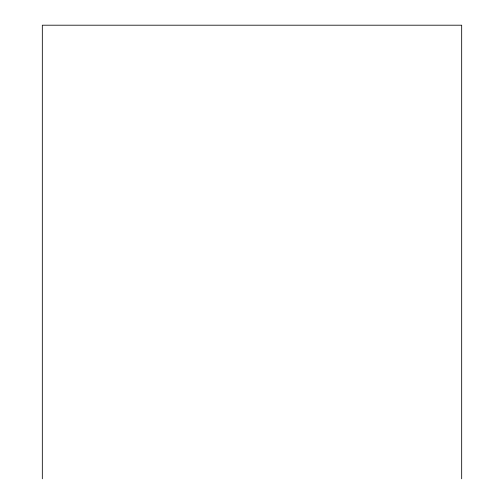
<?xml version="1.0" encoding="UTF-8"?>
<svg xmlns="http://www.w3.org/2000/svg" width="504" height="504" viewBox="0 0 504 504"><rect width="100%" height="100%" fill="white"/><g stroke="black" fill="none" stroke-linecap="round" stroke-linejoin="round"><path stroke-width="0.76" d="M461.677 478.8L461.677 25.2L42.323 25.2L42.323 478.8"/></g></svg>
